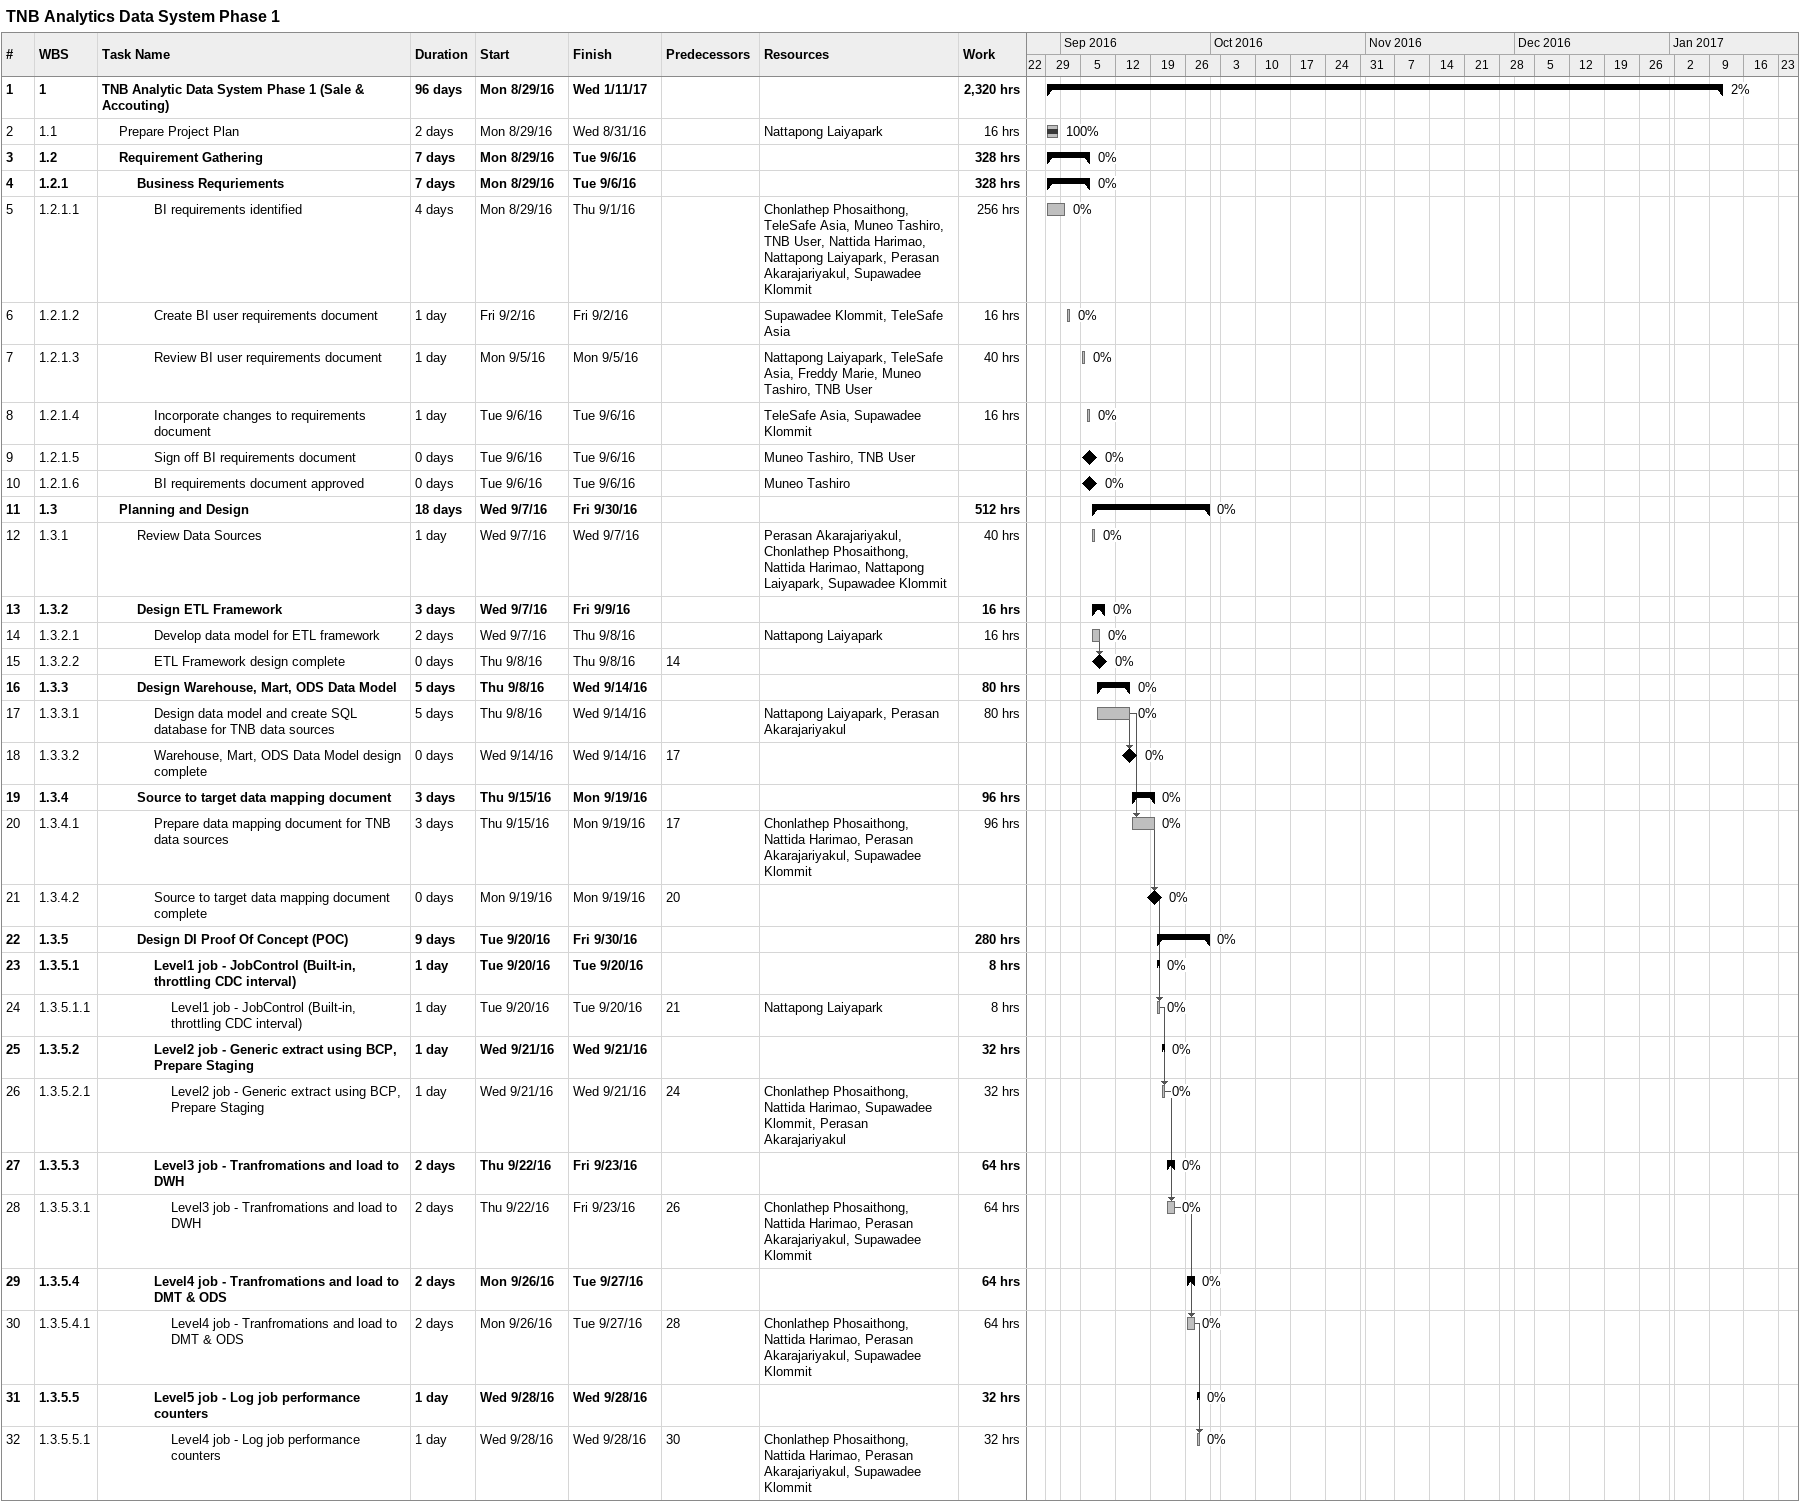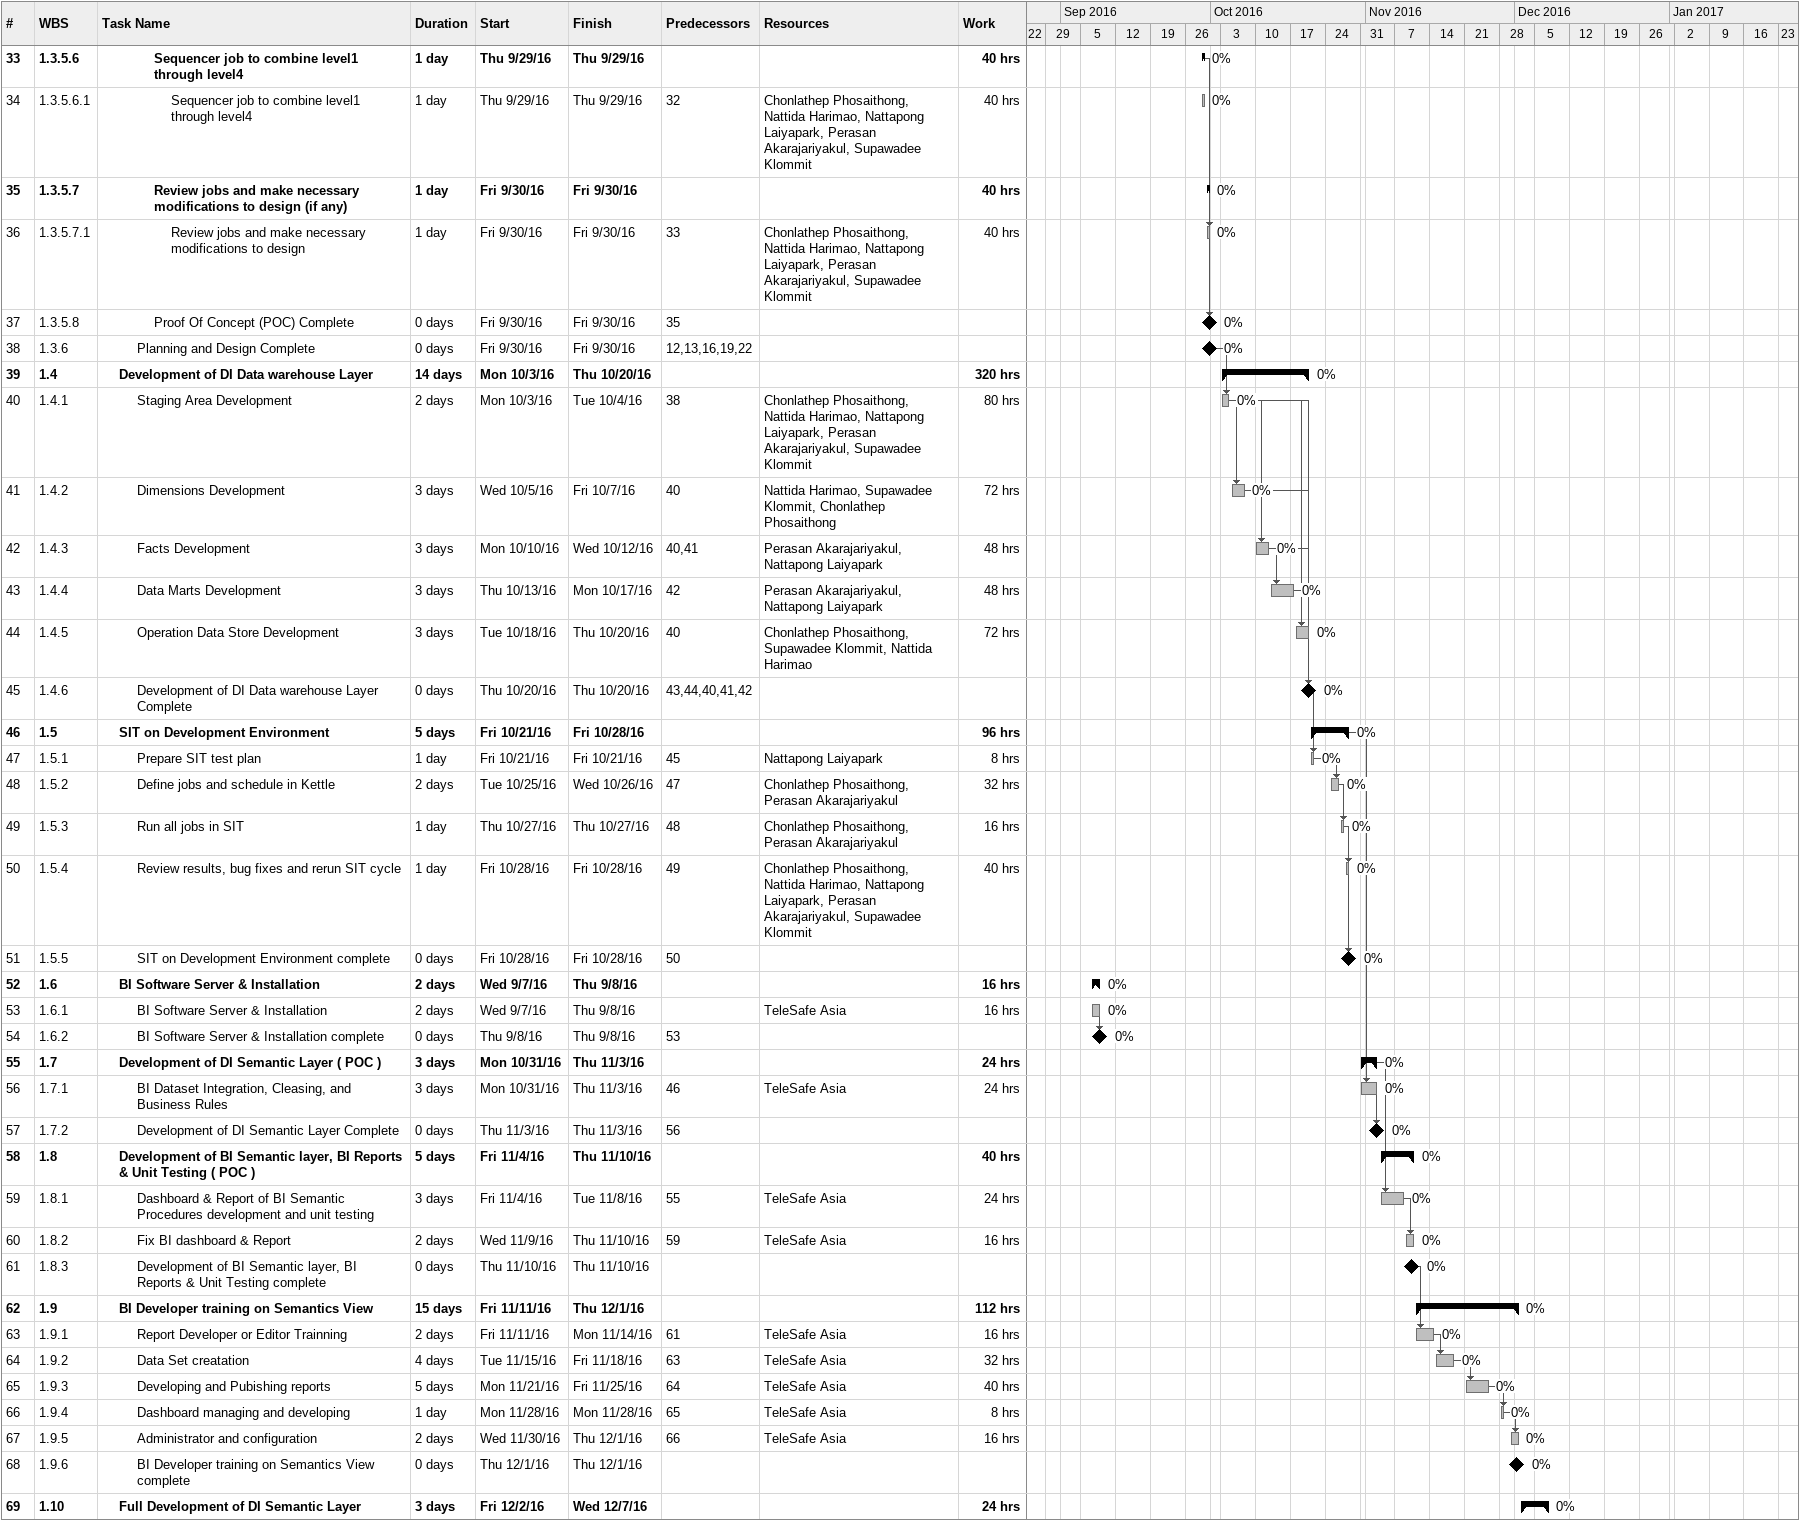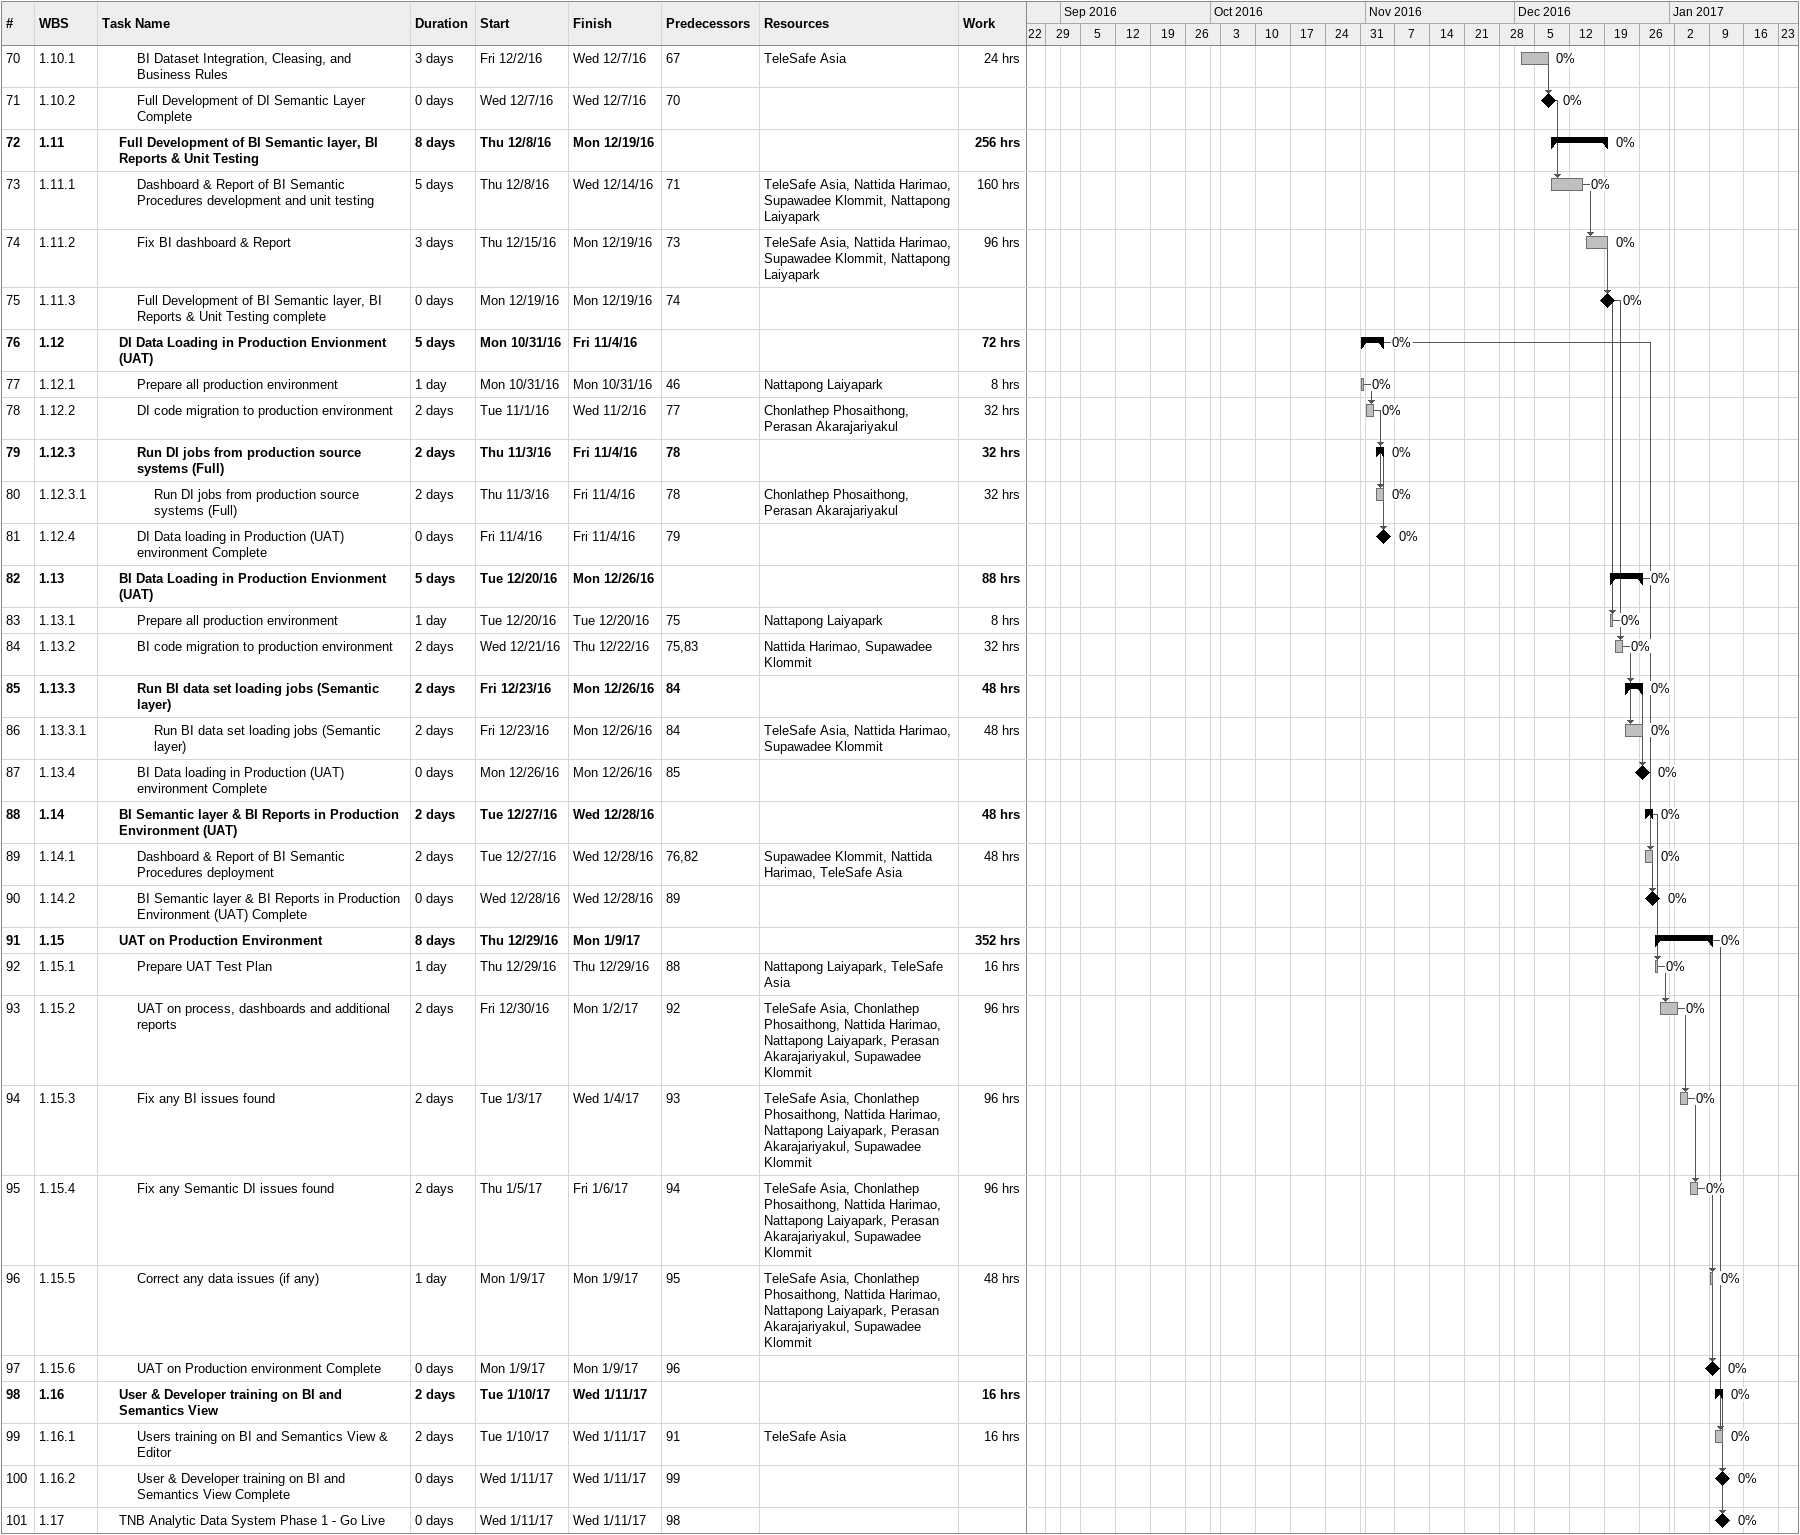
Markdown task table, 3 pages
TNB Analytics Data System Phase 1

| ID | WBS | Task | Duration | Start | Finish | Predecessors | Resources | % complete | Work (h) |
|---|---|---|---|---|---|---|---|---|---|
| 1 | 1 | **TNB Analytic Data System Phase 1 (Sale & Accouting)** | 96d | 2016-08-29 | 2017-01-11 |  |  | 2 | 2320 |
| 2 | 1.1 | Prepare Project Plan | 2d | 2016-08-29 | 2016-08-31 |  | Nattapong Laiyapark | 100 | 16 |
| 3 | 1.2 | **Requirement Gathering** | 7d | 2016-08-29 | 2016-09-06 |  |  | 0 | 328 |
| 4 | 1.2.1 | **Business Requriements** | 7d | 2016-08-29 | 2016-09-06 |  |  | 0 | 328 |
| 5 | 1.2.1.1 | BI requirements identified | 4d | 2016-08-29 | 2016-09-01 |  | Chonlathep Phosaithong, TeleSafe Asia, Muneo Tashiro, TNB User, Nattida Harimao, Nattapong Laiyapark, Perasan Akarajariyakul, Supawadee Klommit | 0 | 256 |
| 6 | 1.2.1.2 | Create BI user requirements document | 1d | 2016-09-02 | 2016-09-02 |  | Supawadee Klommit, TeleSafe Asia | 0 | 16 |
| 7 | 1.2.1.3 | Review BI user requirements document | 1d | 2016-09-05 | 2016-09-05 |  | Nattapong Laiyapark, TeleSafe Asia, Freddy Marie, Muneo Tashiro, TNB User | 0 | 40 |
| 8 | 1.2.1.4 | Incorporate changes to requirements document | 1d | 2016-09-06 | 2016-09-06 |  | TeleSafe Asia, Supawadee Klommit | 0 | 16 |
| 9 | 1.2.1.5 | Sign off BI requirements document | 0d | 2016-09-06 | 2016-09-06 |  | Muneo Tashiro, TNB User | 0 |  |
| 10 | 1.2.1.6 | BI requirements document approved | 0d | 2016-09-06 | 2016-09-06 |  | Muneo Tashiro | 0 |  |
| 11 | 1.3 | **Planning and Design** | 18d | 2016-09-07 | 2016-09-30 |  |  | 0 | 512 |
| 12 | 1.3.1 | Review Data Sources | 1d | 2016-09-07 | 2016-09-07 |  | Perasan Akarajariyakul, Chonlathep Phosaithong, Nattida Harimao, Nattapong Laiyapark, Supawadee Klommit | 0 | 40 |
| 13 | 1.3.2 | **Design ETL Framework** | 3d | 2016-09-07 | 2016-09-09 |  |  | 0 | 16 |
| 14 | 1.3.2.1 | Develop data model for ETL framework | 2d | 2016-09-07 | 2016-09-08 |  | Nattapong Laiyapark | 0 | 16 |
| 15 | 1.3.2.2 | ETL Framework design complete | 0d | 2016-09-08 | 2016-09-08 | 14 |  | 0 |  |
| 16 | 1.3.3 | **Design Warehouse, Mart, ODS Data Model** | 5d | 2016-09-08 | 2016-09-14 |  |  | 0 | 80 |
| 17 | 1.3.3.1 | Design data model and create SQL database for TNB data sources | 5d | 2016-09-08 | 2016-09-14 |  | Nattapong Laiyapark, Perasan Akarajariyakul | 0 | 80 |
| 18 | 1.3.3.2 | Warehouse, Mart, ODS Data Model design complete | 0d | 2016-09-14 | 2016-09-14 | 17 |  | 0 |  |
| 19 | 1.3.4 | **Source to target data mapping document** | 3d | 2016-09-15 | 2016-09-19 |  |  | 0 | 96 |
| 20 | 1.3.4.1 | Prepare data mapping document for TNB data sources | 3d | 2016-09-15 | 2016-09-19 | 17 | Chonlathep Phosaithong, Nattida Harimao, Perasan Akarajariyakul, Supawadee Klommit | 0 | 96 |
| 21 | 1.3.4.2 | Source to target data mapping document complete | 0d | 2016-09-19 | 2016-09-19 | 20 |  | 0 |  |
| 22 | 1.3.5 | **Design DI Proof Of Concept (POC)** | 9d | 2016-09-20 | 2016-09-30 |  |  | 0 | 280 |
| 23 | 1.3.5.1 | **Level1 job - JobControl (Built-in, throttling CDC interval)** | 1d | 2016-09-20 | 2016-09-20 |  |  | 0 | 8 |
| 24 | 1.3.5.1.1 | Level1 job - JobControl (Built-in, throttling CDC interval) | 1d | 2016-09-20 | 2016-09-20 | 21 | Nattapong Laiyapark | 0 | 8 |
| 25 | 1.3.5.2 | **Level2 job - Generic extract using BCP, Prepare Staging** | 1d | 2016-09-21 | 2016-09-21 |  |  | 0 | 32 |
| 26 | 1.3.5.2.1 | Level2 job - Generic extract using BCP, Prepare Staging | 1d | 2016-09-21 | 2016-09-21 | 24 | Chonlathep Phosaithong, Nattida Harimao, Supawadee Klommit, Perasan Akarajariyakul | 0 | 32 |
| 27 | 1.3.5.3 | **Level3 job - Tranfromations and load to DWH** | 2d | 2016-09-22 | 2016-09-23 |  |  | 0 | 64 |
| 28 | 1.3.5.3.1 | Level3 job - Tranfromations and load to DWH | 2d | 2016-09-22 | 2016-09-23 | 26 | Chonlathep Phosaithong, Nattida Harimao, Perasan Akarajariyakul, Supawadee Klommit | 0 | 64 |
| 29 | 1.3.5.4 | **Level4 job - Tranfromations and load to DMT & ODS** | 2d | 2016-09-26 | 2016-09-27 |  |  | 0 | 64 |
| 30 | 1.3.5.4.1 | Level4 job - Tranfromations and load to DMT & ODS | 2d | 2016-09-26 | 2016-09-27 | 28 | Chonlathep Phosaithong, Nattida Harimao, Perasan Akarajariyakul, Supawadee Klommit | 0 | 64 |
| 31 | 1.3.5.5 | **Level5 job - Log job performance counters** | 1d | 2016-09-28 | 2016-09-28 |  |  | 0 | 32 |
| 32 | 1.3.5.5.1 | Level4 job - Log job performance counters | 1d | 2016-09-28 | 2016-09-28 | 30 | Chonlathep Phosaithong, Nattida Harimao, Perasan Akarajariyakul, Supawadee Klommit | 0 | 32 |
| 33 | 1.3.5.6 | **Sequencer job to combine level1 through level4** | 1d | 2016-09-29 | 2016-09-29 |  |  | 0 | 40 |
| 34 | 1.3.5.6.1 | Sequencer job to combine level1 through level4 | 1d | 2016-09-29 | 2016-09-29 | 32 | Chonlathep Phosaithong, Nattida Harimao, Nattapong Laiyapark, Perasan Akarajariyakul, Supawadee Klommit | 0 | 40 |
| 35 | 1.3.5.7 | **Review jobs and make necessary modifications to design (if any)** | 1d | 2016-09-30 | 2016-09-30 |  |  | 0 | 40 |
| 36 | 1.3.5.7.1 | Review jobs and make necessary modifications to design | 1d | 2016-09-30 | 2016-09-30 | 33 | Chonlathep Phosaithong, Nattida Harimao, Nattapong Laiyapark, Perasan Akarajariyakul, Supawadee Klommit | 0 | 40 |
| 37 | 1.3.5.8 | Proof Of Concept (POC) Complete | 0d | 2016-09-30 | 2016-09-30 | 35 |  | 0 |  |
| 38 | 1.3.6 | Planning and Design Complete | 0d | 2016-09-30 | 2016-09-30 | 12, 13, 16, 19, 22 |  | 0 |  |
| 39 | 1.4 | **Development of DI Data warehouse Layer** | 14d | 2016-10-03 | 2016-10-20 |  |  | 0 | 320 |
| 40 | 1.4.1 | Staging Area Development | 2d | 2016-10-03 | 2016-10-04 | 38 | Chonlathep Phosaithong, Nattida Harimao, Nattapong Laiyapark, Perasan Akarajariyakul, Supawadee Klommit | 0 | 80 |
| 41 | 1.4.2 | Dimensions Development | 3d | 2016-10-05 | 2016-10-07 | 40 | Nattida Harimao, Supawadee Klommit, Chonlathep Phosaithong | 0 | 72 |
| 42 | 1.4.3 | Facts Development | 3d | 2016-10-10 | 2016-10-12 | 40, 41 | Perasan Akarajariyakul, Nattapong Laiyapark | 0 | 48 |
| 43 | 1.4.4 | Data Marts Development | 3d | 2016-10-13 | 2016-10-17 | 42 | Perasan Akarajariyakul, Nattapong Laiyapark | 0 | 48 |
| 44 | 1.4.5 | Operation Data Store Development | 3d | 2016-10-18 | 2016-10-20 | 40 | Chonlathep Phosaithong, Supawadee Klommit, Nattida Harimao | 0 | 72 |
| 45 | 1.4.6 | Development of DI Data warehouse Layer Complete | 0d | 2016-10-20 | 2016-10-20 | 43, 44, 40, 41, 42 |  | 0 |  |
| 46 | 1.5 | **SIT on Development Environment** | 5d | 2016-10-21 | 2016-10-28 |  |  | 0 | 96 |
| 47 | 1.5.1 | Prepare SIT test plan | 1d | 2016-10-21 | 2016-10-21 | 45 | Nattapong Laiyapark | 0 | 8 |
| 48 | 1.5.2 | Define jobs and schedule in Kettle | 2d | 2016-10-25 | 2016-10-26 | 47 | Chonlathep Phosaithong, Perasan Akarajariyakul | 0 | 32 |
| 49 | 1.5.3 | Run all jobs in SIT | 1d | 2016-10-27 | 2016-10-27 | 48 | Chonlathep Phosaithong, Perasan Akarajariyakul | 0 | 16 |
| 50 | 1.5.4 | Review results, bug fixes and rerun SIT cycle | 1d | 2016-10-28 | 2016-10-28 | 49 | Chonlathep Phosaithong, Nattida Harimao, Nattapong Laiyapark, Perasan Akarajariyakul, Supawadee Klommit | 0 | 40 |
| 51 | 1.5.5 | SIT on Development Environment complete | 0d | 2016-10-28 | 2016-10-28 | 50 |  | 0 |  |
| 52 | 1.6 | **BI Software Server & Installation** | 2d | 2016-09-07 | 2016-09-08 |  |  | 0 | 16 |
| 53 | 1.6.1 | BI Software Server & Installation | 2d | 2016-09-07 | 2016-09-08 |  | TeleSafe Asia | 0 | 16 |
| 54 | 1.6.2 | BI Software Server & Installation complete | 0d | 2016-09-08 | 2016-09-08 | 53 |  | 0 |  |
| 55 | 1.7 | **Development of DI Semantic Layer ( POC )** | 3d | 2016-10-31 | 2016-11-03 |  |  | 0 | 24 |
| 56 | 1.7.1 | BI Dataset Integration, Cleasing, and Business Rules | 3d | 2016-10-31 | 2016-11-03 | 46 | TeleSafe Asia | 0 | 24 |
| 57 | 1.7.2 | Development of DI Semantic Layer Complete | 0d | 2016-11-03 | 2016-11-03 | 56 |  | 0 |  |
| 58 | 1.8 | **Development of BI Semantic layer, BI Reports & Unit Testing ( POC )** | 5d | 2016-11-04 | 2016-11-10 |  |  | 0 | 40 |
| 59 | 1.8.1 | Dashboard & Report of BI Semantic Procedures development and unit testing | 3d | 2016-11-04 | 2016-11-08 | 55 | TeleSafe Asia | 0 | 24 |
| 60 | 1.8.2 | Fix BI dashboard & Report | 2d | 2016-11-09 | 2016-11-10 | 59 | TeleSafe Asia | 0 | 16 |
| 61 | 1.8.3 | Development of BI Semantic layer, BI Reports & Unit Testing complete | 0d | 2016-11-10 | 2016-11-10 |  |  | 0 |  |
| 62 | 1.9 | **BI Developer training on Semantics View** | 15d | 2016-11-11 | 2016-12-01 |  |  | 0 | 112 |
| 63 | 1.9.1 | Report Developer or Editor Trainning | 2d | 2016-11-11 | 2016-11-14 | 61 | TeleSafe Asia | 0 | 16 |
| 64 | 1.9.2 | Data Set creatation | 4d | 2016-11-15 | 2016-11-18 | 63 | TeleSafe Asia | 0 | 32 |
| 65 | 1.9.3 | Developing and Pubishing reports | 5d | 2016-11-21 | 2016-11-25 | 64 | TeleSafe Asia | 0 | 40 |
| 66 | 1.9.4 | Dashboard managing and developing | 1d | 2016-11-28 | 2016-11-28 | 65 | TeleSafe Asia | 0 | 8 |
| 67 | 1.9.5 | Administrator and configuration | 2d | 2016-11-30 | 2016-12-01 | 66 | TeleSafe Asia | 0 | 16 |
| 68 | 1.9.6 | BI Developer training on Semantics View complete | 0d | 2016-12-01 | 2016-12-01 |  |  | 0 |  |
| 69 | 1.10 | **Full Development of DI Semantic Layer** | 3d | 2016-12-02 | 2016-12-07 |  |  | 0 | 24 |
| 70 | 1.10.1 | BI Dataset Integration, Cleasing, and Business Rules | 3d | 2016-12-02 | 2016-12-07 | 67 | TeleSafe Asia | 0 | 24 |
| 71 | 1.10.2 | Full Development of DI Semantic Layer Complete | 0d | 2016-12-07 | 2016-12-07 | 70 |  | 0 |  |
| 72 | 1.11 | **Full Development of BI Semantic layer, BI Reports & Unit Testing** | 8d | 2016-12-08 | 2016-12-19 |  |  | 0 | 256 |
| 73 | 1.11.1 | Dashboard & Report of BI Semantic Procedures development and unit testing | 5d | 2016-12-08 | 2016-12-14 | 71 | TeleSafe Asia, Nattida Harimao, Supawadee Klommit, Nattapong Laiyapark | 0 | 160 |
| 74 | 1.11.2 | Fix BI dashboard & Report | 3d | 2016-12-15 | 2016-12-19 | 73 | TeleSafe Asia, Nattida Harimao, Supawadee Klommit, Nattapong Laiyapark | 0 | 96 |
| 75 | 1.11.3 | Full Development of BI Semantic layer, BI Reports & Unit Testing complete | 0d | 2016-12-19 | 2016-12-19 | 74 |  | 0 |  |
| 76 | 1.12 | **DI Data Loading in Production Envionment (UAT)** | 5d | 2016-10-31 | 2016-11-04 |  |  | 0 | 72 |
| 77 | 1.12.1 | Prepare all production environment | 1d | 2016-10-31 | 2016-10-31 | 46 | Nattapong Laiyapark | 0 | 8 |
| 78 | 1.12.2 | DI code migration to production environment | 2d | 2016-11-01 | 2016-11-02 | 77 | Chonlathep Phosaithong, Perasan Akarajariyakul | 0 | 32 |
| 79 | 1.12.3 | **Run DI jobs from production source systems (Full)** | 2d | 2016-11-03 | 2016-11-04 | 78 |  | 0 | 32 |
| 80 | 1.12.3.1 | Run DI jobs from production source systems (Full) | 2d | 2016-11-03 | 2016-11-04 | 78 | Chonlathep Phosaithong, Perasan Akarajariyakul | 0 | 32 |
| 81 | 1.12.4 | DI Data loading in Production (UAT) environment Complete | 0d | 2016-11-04 | 2016-11-04 | 79 |  | 0 |  |
| 82 | 1.13 | **BI Data Loading in Production Envionment (UAT)** | 5d | 2016-12-20 | 2016-12-26 |  |  | 0 | 88 |
| 83 | 1.13.1 | Prepare all production environment | 1d | 2016-12-20 | 2016-12-20 | 75 | Nattapong Laiyapark | 0 | 8 |
| 84 | 1.13.2 | BI code migration to production environment | 2d | 2016-12-21 | 2016-12-22 | 75, 83 | Nattida Harimao, Supawadee Klommit | 0 | 32 |
| 85 | 1.13.3 | **Run BI data set loading jobs (Semantic layer)** | 2d | 2016-12-23 | 2016-12-26 | 84 |  | 0 | 48 |
| 86 | 1.13.3.1 | Run BI data set loading jobs (Semantic layer) | 2d | 2016-12-23 | 2016-12-26 | 84 | TeleSafe Asia, Nattida Harimao, Supawadee Klommit | 0 | 48 |
| 87 | 1.13.4 | BI Data loading in Production (UAT) environment Complete | 0d | 2016-12-26 | 2016-12-26 | 85 |  | 0 |  |
| 88 | 1.14 | **BI Semantic layer & BI Reports in Production Environment (UAT)** | 2d | 2016-12-27 | 2016-12-28 |  |  | 0 | 48 |
| 89 | 1.14.1 | Dashboard & Report of BI Semantic Procedures deployment | 2d | 2016-12-27 | 2016-12-28 | 76, 82 | Supawadee Klommit, Nattida Harimao, TeleSafe Asia | 0 | 48 |
| 90 | 1.14.2 | BI Semantic layer & BI Reports in Production Environment (UAT) Complete | 0d | 2016-12-28 | 2016-12-28 | 89 |  | 0 |  |
| 91 | 1.15 | **UAT on Production Environment** | 8d | 2016-12-29 | 2017-01-09 |  |  | 0 | 352 |
| 92 | 1.15.1 | Prepare UAT Test Plan | 1d | 2016-12-29 | 2016-12-29 | 88 | Nattapong Laiyapark, TeleSafe Asia | 0 | 16 |
| 93 | 1.15.2 | UAT on process, dashboards and additional reports | 2d | 2016-12-30 | 2017-01-02 | 92 | TeleSafe Asia, Chonlathep Phosaithong, Nattida Harimao, Nattapong Laiyapark, Perasan Akarajariyakul, Supawadee Klommit | 0 | 96 |
| 94 | 1.15.3 | Fix any BI issues found | 2d | 2017-01-03 | 2017-01-04 | 93 | TeleSafe Asia, Chonlathep Phosaithong, Nattida Harimao, Nattapong Laiyapark, Perasan Akarajariyakul, Supawadee Klommit | 0 | 96 |
| 95 | 1.15.4 | Fix any Semantic DI issues found | 2d | 2017-01-05 | 2017-01-06 | 94 | TeleSafe Asia, Chonlathep Phosaithong, Nattida Harimao, Nattapong Laiyapark, Perasan Akarajariyakul, Supawadee Klommit | 0 | 96 |
| 96 | 1.15.5 | Correct any data issues (if any) | 1d | 2017-01-09 | 2017-01-09 | 95 | TeleSafe Asia, Chonlathep Phosaithong, Nattida Harimao, Nattapong Laiyapark, Perasan Akarajariyakul, Supawadee Klommit | 0 | 48 |
| 97 | 1.15.6 | UAT on Production environment Complete | 0d | 2017-01-09 | 2017-01-09 | 96 |  | 0 |  |
| 98 | 1.16 | **User & Developer training on BI and Semantics View** | 2d | 2017-01-10 | 2017-01-11 |  |  | 0 | 16 |
| 99 | 1.16.1 | Users training on BI and Semantics View & Editor | 2d | 2017-01-10 | 2017-01-11 | 91 | TeleSafe Asia | 0 | 16 |
| 100 | 1.16.2 | User & Developer training on BI and Semantics View Complete | 0d | 2017-01-11 | 2017-01-11 | 99 |  | 0 |  |
| 101 | 1.17 | TNB Analytic Data System Phase 1 - Go Live | 0d | 2017-01-11 | 2017-01-11 | 98 |  | 0 |  |
